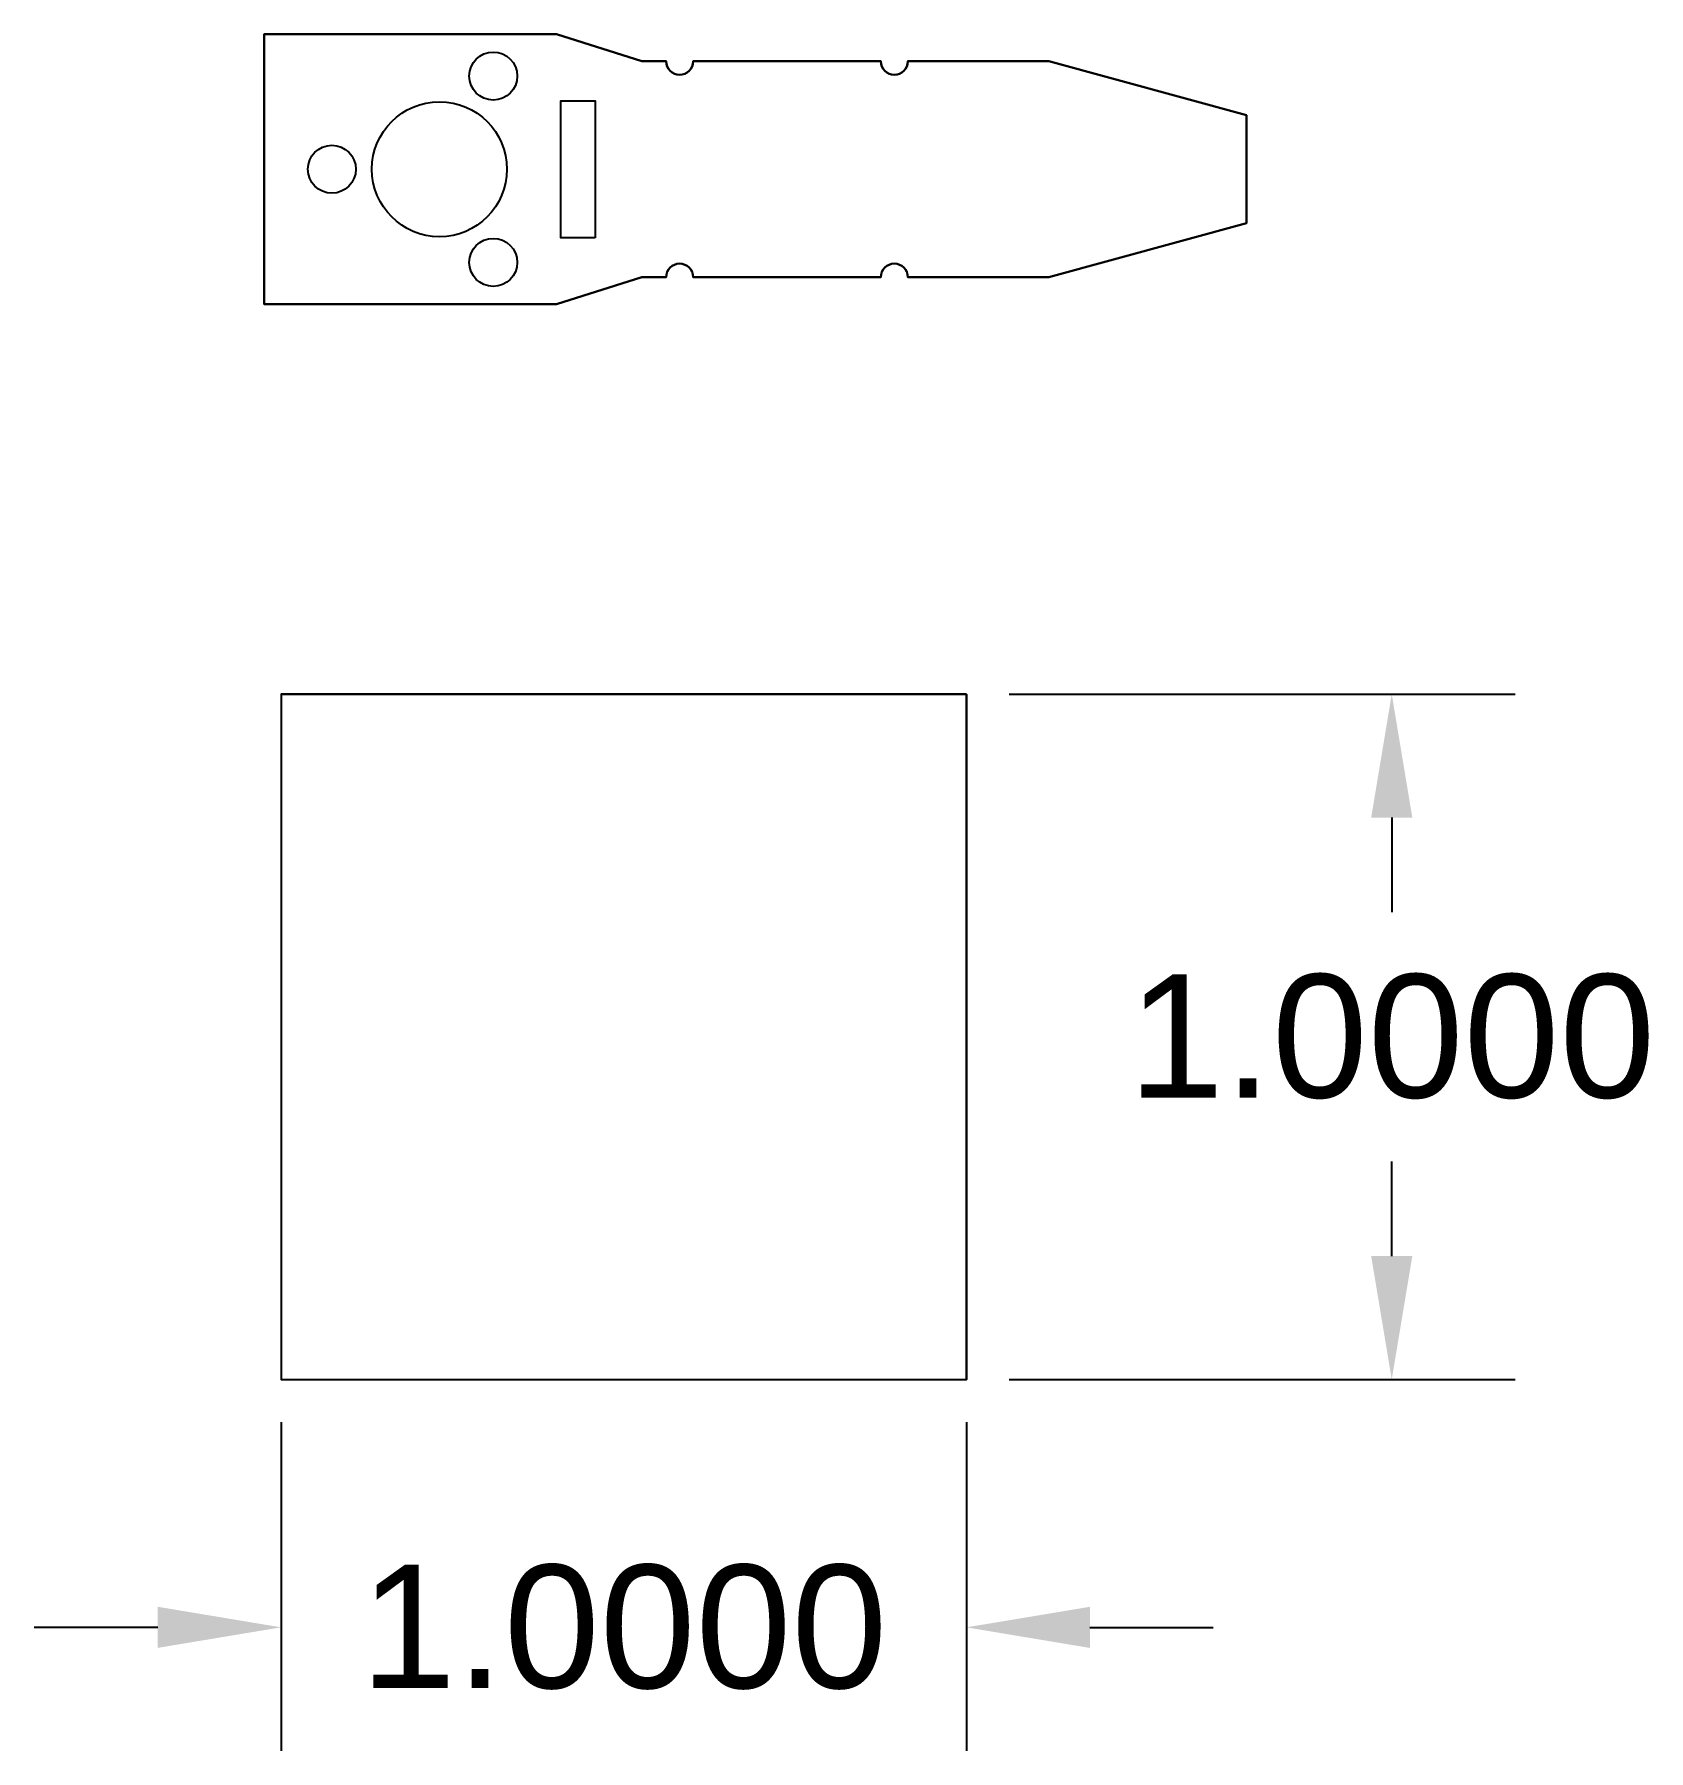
# Model space of a CAD drawing. Header units: inches. Extents: x 0.94 to 3.29, y 0.27 to 2.77.
import ezdxf

# ---------------------------------------------------------------- set-up
doc = ezdxf.new("R2010")
doc.units = ezdxf.units.IN
doc.header["$MEASUREMENT"] = 0
doc.layers.add('cut020aluminium', color=7, linetype='Continuous')
doc.styles.get("Standard").update_dxf_attribs({"font": 'arial.ttf'})
doc.dimstyles.get("Standard").update_dxf_attribs({"dimtxt": 0.18, "dimasz": 0.18, "dimexe": 0.18, "dimexo": 0.0625, "dimgap": 0.09, "dimtad": 0, "dimtih": 1, "dimtoh": 1, "dimdec": 4, "dimzin": 0, "dimdsep": 46, "dimtxsty": 'Standard', "dimcen": 0.09, "dimadec": 0, "dimazin": 0, "dimtfac": 1, "dimtdec": 4, "dimtofl": 0, "dimtmove": 0, "dimatfit": 3, "dimfxl": 1, "dimtolj": 1, "dimtzin": 0, "dimarcsym": 0})

# ---------------------------------------------------------------- blocks, each defined once
blk = doc.blocks.new('*D30')
at = {"layer": 'Defpoints', "color": 0, "lineweight": -2, "transparency": 16777216}
for p, q in [((2.3588, 1.8121), (3.0968, 1.8121)), ((2.9168, 1.6321), (2.9168, 1.494)), ((2.9168, 0.9921), (2.9168, 1.1302)), ((2.3588, 0.8121), (3.0968, 0.8121))]:
    blk.add_line(p, q, dxfattribs=at)
at = {"layer": 'Defpoints', "color": 0, "transparency": 16777216}
for p in [(2.2963, 1.8121), (2.2963, 0.8121), (2.9168, 0.8121)]:
    blk.add_point(p, dxfattribs=at)
for points in [[(2.8868, 1.6321), (2.9468, 1.6321), (2.9168, 1.8121)], [(2.8868, 0.9921), (2.9468, 0.9921), (2.9168, 0.8121)]]:
    blk.add_solid(points, dxfattribs=at)
at = {"layer": 'Defpoints', "color": 0, "transparency": 16777216, "insert": (2.9168, 1.3121), "char_height": 0.18, "attachment_point": 5}
blk.add_mtext('\\A1;1.0000', dxfattribs=at)
blk = doc.blocks.new('*D31')
at = {"layer": 'Defpoints', "color": 0, "lineweight": -2, "transparency": 16777216}
for p, q in [((1.2963, 0.7496), (1.2963, 0.2704)), ((2.2963, 0.7496), (2.2963, 0.2704)), ((1.1163, 0.4504), (0.9363, 0.4504)), ((2.4763, 0.4504), (2.6563, 0.4504))]:
    blk.add_line(p, q, dxfattribs=at)
at = {"layer": 'Defpoints', "color": 0, "transparency": 16777216}
for p in [(1.2963, 0.8121), (2.2963, 0.8121), (2.2963, 0.4504)]:
    blk.add_point(p, dxfattribs=at)
for points in [[(1.1163, 0.4804), (1.1163, 0.4204), (1.2963, 0.4504)], [(2.4763, 0.4804), (2.4763, 0.4204), (2.2963, 0.4504)]]:
    blk.add_solid(points, dxfattribs=at)
at = {"layer": 'Defpoints', "color": 0, "transparency": 16777216, "insert": (1.7963, 0.4504), "char_height": 0.18, "attachment_point": 5}
blk.add_mtext('\\A1;1.0000', dxfattribs=at)

msp = doc.modelspace()

# ---------------------------------------------------------------- linework, layer by layer
at = {"layer": 'cut020aluminium'}
for p, q in [((1.2715, 2.77496), (1.69828, 2.77496)), ((1.2715, 2.38126), (1.2715, 2.77496)), ((1.69828, 2.77496), (1.82269, 2.73559)), ((1.82269, 2.73559), (1.85808, 2.73559)), ((1.89745, 2.73559), (2.17139, 2.73559)), ((2.21076, 2.73559), (2.41671, 2.73559)), ((2.41671, 2.73559), (2.7049, 2.65685)), ((1.70441, 2.67811), (1.75441, 2.67811)), ((1.70441, 2.47811), (1.70441, 2.67811)), ((1.75441, 2.67811), (1.75441, 2.47811)), ((2.7049, 2.65685), (2.7049, 2.49937)), ((2.7049, 2.49937), (2.41671, 2.42063)), ((1.75441, 2.47811), (1.70441, 2.47811)), ((1.82269, 2.42063), (1.69828, 2.38126)), ((1.85808, 2.42063), (1.82269, 2.42063)), ((2.17139, 2.42063), (1.89745, 2.42063)), ((2.41671, 2.42063), (2.21076, 2.42063)), ((1.69828, 2.38126), (1.2715, 2.38126))]:
    msp.add_line(p, q, dxfattribs=at)
for points in [[(2.7049, 2.65685), (2.41671, 2.73559), (2.21076, 2.73559, -1), (2.17139, 2.73559), (1.89745, 2.73559, -1), (1.85808, 2.73559), (1.82269, 2.73559), (1.69828, 2.77496), (1.2715, 2.77496), (1.2715, 2.38126), (1.69828, 2.38126), (1.82269, 2.42063), (1.85808, 2.42063, -1), (1.89745, 2.42063), (2.17139, 2.42063, -1), (2.21076, 2.42063), (2.41671, 2.42063), (2.7049, 2.49937)], [(1.57091, 2.71408, -1), (1.64091, 2.71408, -1)], [(1.42891, 2.57811, -1), (1.62591, 2.57811, -1)], [(1.33541, 2.57811, -1), (1.40541, 2.57811, -1)], [(1.64091, 2.44214, -1), (1.57091, 2.44214, -1)]]:
    msp.add_lwpolyline(points, format="xyb", close=True, dxfattribs=at)
msp.add_lwpolyline([(1.75441, 2.47811), (1.70441, 2.47811), (1.70441, 2.67811), (1.75441, 2.67811)], close=True, dxfattribs=at)
for centre, radius in [((1.60591, 2.71408), 0.035), ((1.52741, 2.57811), 0.0985), ((1.37041, 2.57811), 0.035), ((1.60591, 2.44214), 0.035)]:
    msp.add_circle(centre, radius, dxfattribs=at)
for centre, start, end in [((1.87776, 2.73559), 180, 0), ((2.19107, 2.73559), 180, 0), ((1.87776, 2.42063), 0, 180), ((2.19107, 2.42063), 360, 180)]:
    msp.add_arc(centre, 0.01969, start, end, dxfattribs=at)
at = {"layer": 'Defpoints'}
for p, q in [((1.29634, 1.8121), (2.29634, 1.8121)), ((1.29634, 1.8121), (1.29634, 0.8121)), ((2.29634, 1.8121), (2.29634, 0.8121)), ((1.29634, 0.8121), (2.29634, 0.8121))]:
    msp.add_line(p, q, dxfattribs=at)
msp.add_lwpolyline([(2.29634, 1.8121), (1.29634, 1.8121), (1.29634, 0.8121), (2.29634, 0.8121)], close=True, dxfattribs=at)

# ---------------------------------------------------------------- dimensions: what is measured, and where the dimension line sits
dim = msp.add_linear_dim(base=(2.91678, 0.8121), p1=(2.29634, 1.8121), p2=(2.29634, 0.8121), angle=90, dimstyle='Standard', dxfattribs=at)
dim.commit()
dim.dimension.update_dxf_attribs({"geometry": '*D30', "text_midpoint": (2.91678, 1.3121)})
dim = msp.add_linear_dim(base=(2.29634, 0.45043), p1=(1.29634, 0.8121), p2=(2.29634, 0.8121), dimstyle='Standard', dxfattribs=at)
dim.commit()
dim.dimension.update_dxf_attribs({"geometry": '*D31', "text_midpoint": (1.79634, 0.45043)})

doc.saveas('drawing.dxf')
